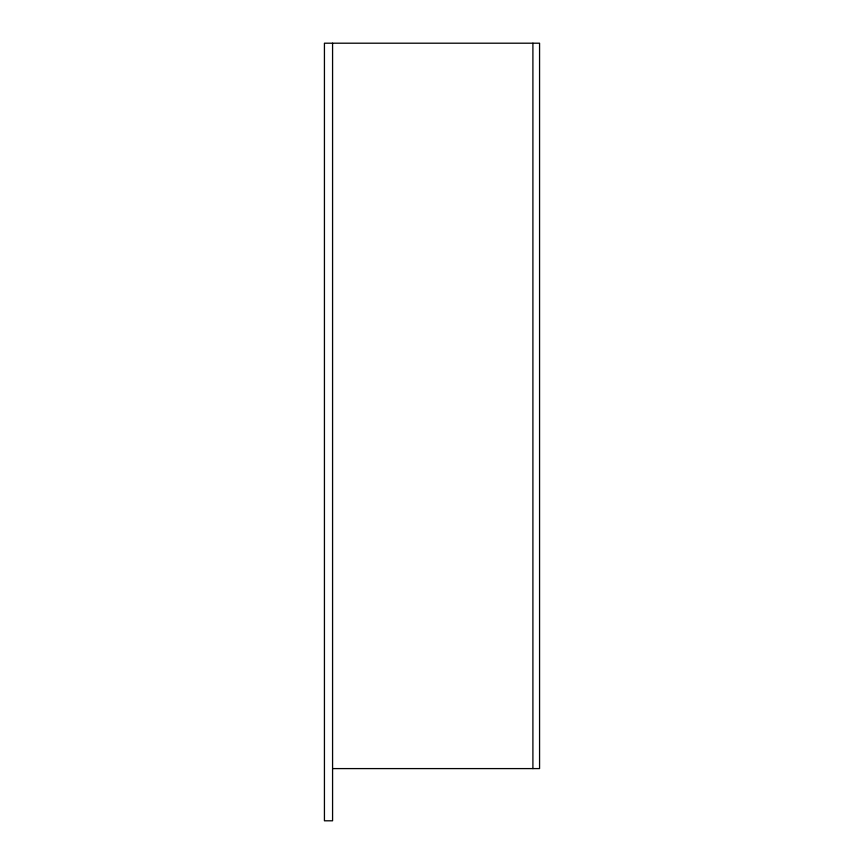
<?xml version="1.0" encoding="UTF-8"?>
<svg xmlns="http://www.w3.org/2000/svg" width="864" height="864" viewBox="0 0 864 864"><rect width="100%" height="100%" fill="white"/><g stroke="black" fill="none" stroke-linecap="round" stroke-linejoin="round"><path stroke-width="1.3" d="M332.575 768.593L539.568 768.593L539.568 43.2L324.432 43.2L324.432 820.8L332.575 820.8L332.575 43.2M532.904 43.2L532.904 768.593"/></g></svg>
